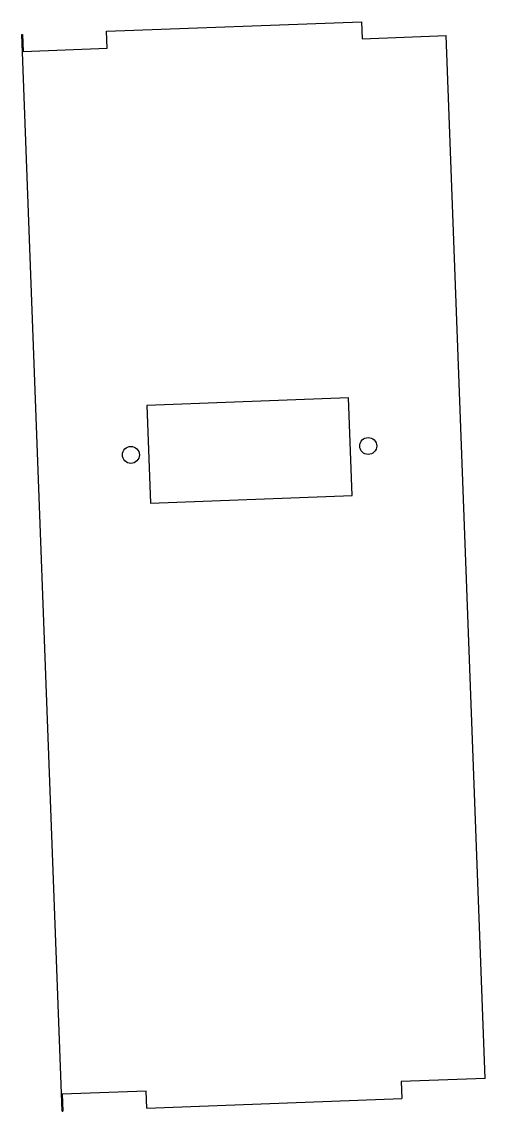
# Model space of a CAD drawing. Header units: millimetres. Extents: x 0 to 54, y -889 to -761.
import ezdxf

# ---------------------------------------------------------------- set-up
doc = ezdxf.new("R2010")
doc.units = ezdxf.units.MM

msp = doc.modelspace()

# ---------------------------------------------------------------- linework, layer by layer
at = {"color": 7, "linetype": 'Continuous', "lineweight": 25}
for p, q in [((9.61, -762.18), (39.67, -761.06)), ((39.67, -761.06), (39.75, -763.06)), ((-0.38, -762.56), (-0.3, -762.55)), ((4.36, -889.47), (-0.38, -762.56)), ((-0.3, -762.55), (-0.22, -764.55)), ((9.69, -764.18), (9.61, -762.18)), ((39.75, -763.06), (49.66, -762.69)), ((54.25, -885.6), (49.66, -762.69)), ((-0.22, -764.55), (9.69, -764.18)), ((38.15, -805.4), (14.36, -806.29)), ((14.36, -806.29), (14.79, -817.78)), ((38.57, -816.89), (38.15, -805.4)), ((14.79, -817.78), (38.57, -816.89)), ((54.25, -885.6), (44.34, -885.97)), ((44.34, -885.97), (44.42, -887.97)), ((14.28, -887.1), (4.37, -887.47)), ((14.35, -889.09), (14.28, -887.1)), ((4.37, -887.47), (4.44, -889.46)), ((14.35, -889.09), (44.42, -887.97)), ((4.36, -889.47), (4.44, -889.46))]:
    msp.add_line(p, q, dxfattribs=at)
for centre in [(40.46, -811.06), (12.48, -812.11)]:
    msp.add_circle(centre, 1, dxfattribs=at)

doc.saveas('drawing.dxf')
